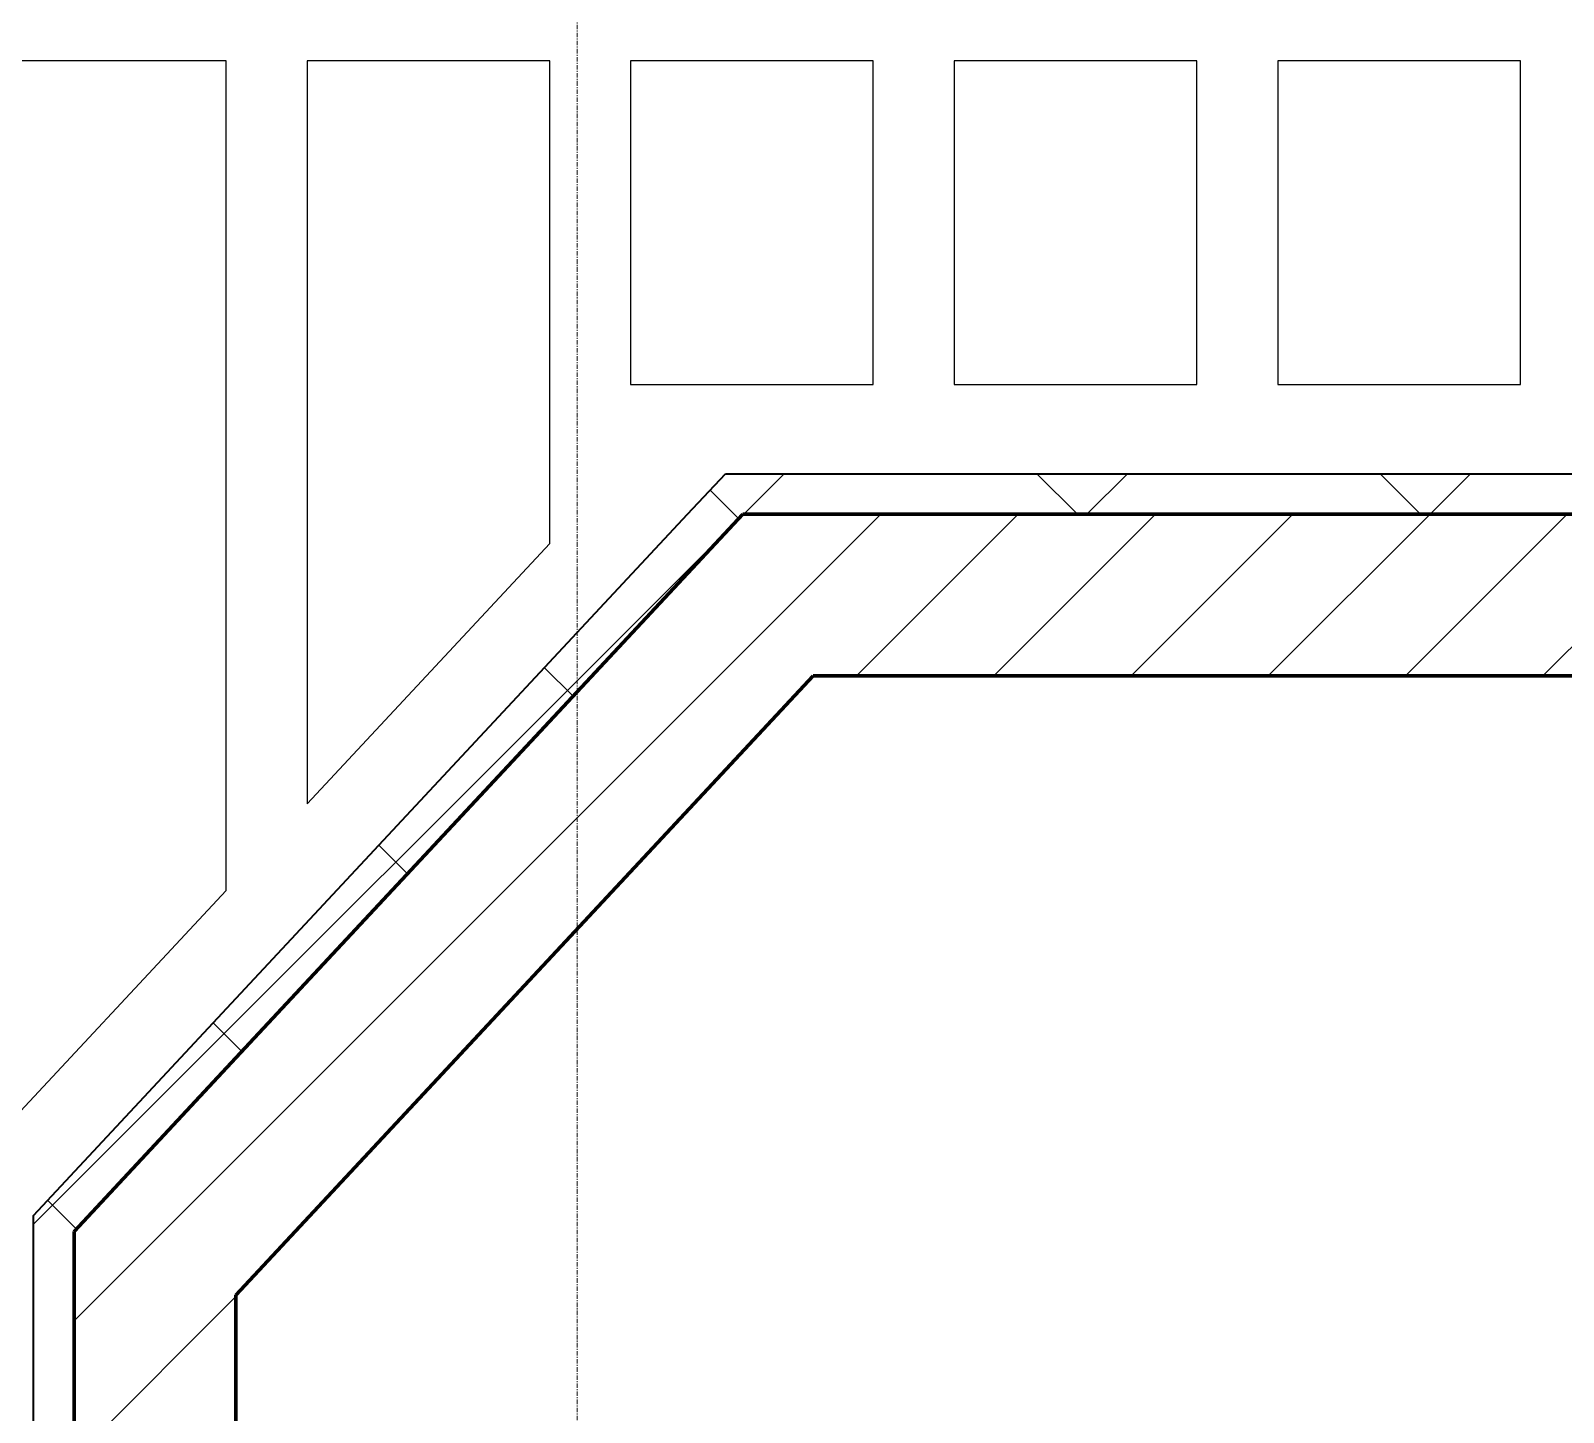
# Model space of a CAD drawing. Header units: millimetres. Extents: x -920231 to -841213, y -17301 to 22361.
# Drawn here: x -869556 to -867661, y -4286 to -2578 of the extents above; entities that cross this region are included whole.
import ezdxf
from ezdxf.xclip import XClip

# ---------------------------------------------------------------- set-up
doc = ezdxf.new("R2010")
doc.units = ezdxf.units.MM
doc.header["$XCLIPFRAME"] = 0
doc.linetypes.add('DPA_Grid _ Level 100', pattern=[10, 5.5, -1.6, 1.3, -1.6])
doc.layers.add('000 - WIPEOUT', color=250, linetype='Continuous')
doc.layers.add('A11_ALU.SOLID SHEET', color=2, linetype='Continuous')
for name, color, linetype, lineweight in [('A-WALL', 5, 'Continuous', 35), ('A-WALL-FNSH', 2, 'Continuous', 35), ('A-WALL-PATT', 1, 'Continuous', 35), ('S-GRID', 251, 'Continuous', 9)]:
    doc.layers.add(name, color=color, linetype=linetype, lineweight=lineweight)
pattern_1 = [(45, (0, 0), (-84.852814, 84.852814), [])]
pattern_2 = [(45, (0, 0), (-212.13203, 212.13203), []), (135, (0, 0), (-212.13203, -212.13203), [])]

# ---------------------------------------------------------------- blocks, each defined once
blk = doc.blocks.new('*U2141')
at = {"layer": 'S-GRID', "linetype": 'DPA_Grid _ Level 100'}
blk.add_line((1201.9, -20855.1), (1201.9, 16910.1), dxfattribs=at)
blk = doc.blocks.new('*U1487')
at = {"color": 3}
for points in [[(-200, 8950), (200, 8950), (200, 8650), (-200, 8650)], [(-200, 8550), (200, 8550), (200, 8250), (-200, 8250)], [(-200, 8150), (200, 8150), (200, 7850), (-200, 7850)]]:
    blk.add_wipeout(points, dxfattribs=at).dxf.layer = '000 - WIPEOUT'
at = {"layer": 'A11_ALU.SOLID SHEET', "color": 0, "linetype": 'ByBlock'}
for points in [[(-200, 8650), (200, 8650), (200, 8950), (-200, 8950)], [(-200, 8250), (200, 8250), (200, 8550), (-200, 8550)], [(-200, 7850), (200, 7850), (200, 8150), (-200, 8150)]]:
    blk.add_lwpolyline(points, close=True, dxfattribs=at)
blk = doc.blocks.new('*U1512')
at = {"layer": 'A11_ALU.SOLID SHEET', "linetype": 'ByBlock'}
for points in [[(-124632, -6194.5), (-124932, -6194.5), (-124932, -7541.7), (-124632, -7220)], [(-124232, -6791.1), (-124232, -6194.5), (-124532, -6194.5), (-124532, -7112.8)]]:
    blk.add_lwpolyline(points, close=True, dxfattribs=at)
at = {"layer": 'A11_ALU.SOLID SHEET', "linetype": 'ByBlock', "rotation": 90}
blk.add_blockref('*U1487', (-115182, -6394.5), dxfattribs=at)

msp = doc.modelspace()

# ---------------------------------------------------------------- block references
ref = msp.add_blockref('*U1512', (-744682.4, 3579))
XClip(ref).set_block_clipping_path([(-170955.001718735, -20880.0077451951), (-101425.4223389953, 14393.0014498747)])

# ---------------------------------------------------------------- next in the draw order: hatches: boundary and pattern name
at = {"layer": 'A-WALL-PATT', "lineweight": 9}
h = msp.add_hatch(dxfattribs=at)
h.set_pattern_fill('FP_3', color=256, style=0, pattern_type=2)
h.set_pattern_definition(pattern_2)
h.paths.add_polyline_path([(-850767.4, -3175.9), (-850767.4, -3125.9), (-868697.3, -3125.9), (-868744, -3175.9), (-850867, -3175.9)])
h = msp.add_hatch(dxfattribs=at)
h.set_pattern_fill('FP_3', color=256, style=0, pattern_type=2)
h.set_pattern_definition(pattern_2)
h.paths.add_polyline_path([(-869552.4, -4116.2), (-868675.6, -3175.9), (-868744, -3175.9), (-869552.4, -4042.9)])
h = msp.add_hatch(dxfattribs=at)
h.set_pattern_fill('FP_2', color=256, style=0, pattern_type=2)
h.set_pattern_definition(pattern_1)
h.paths.add_polyline_path([(-869302.4, -4141.3), (-868402.1, -3175.9), (-868675.6, -3175.9), (-869302.4, -3848.1)])
h = msp.add_hatch(dxfattribs=at)
h.set_pattern_fill('FP_2', color=256, style=0, pattern_type=2)
h.set_pattern_definition(pattern_1)
h.paths.add_polyline_path([(-850567.4, -3375.9), (-850567.4, -3175.9), (-868402.1, -3175.9), (-868588.6, -3375.9), (-850766.3, -3375.9)])
h = msp.add_hatch(dxfattribs=at)
h.set_pattern_fill('FP_2', color=256, style=0, pattern_type=2)
h.set_pattern_definition(pattern_1)
h.paths.add_polyline_path([(-869302.4, -11465.8), (-869302.4, -3848.1), (-869502.4, -4062.6), (-869502.4, -11465.8)])
h = msp.add_hatch(dxfattribs=at)
h.set_pattern_fill('FP_3', color=256, style=0, pattern_type=2)
h.set_pattern_definition(pattern_2)
h.paths.add_polyline_path([(-869502.4, -11465.8), (-869502.4, -4062.6), (-869552.4, -4116.2), (-869552.4, -11465.8)])

# ---------------------------------------------------------------- next in the draw order: linework, layer by layer
at = {"layer": 'A-WALL', "color": 7, "lineweight": 70}
for p, q in [((-869302.4, -3848.1), (-868675.6, -3175.9)), ((-868675.6, -3175.9), (-868402.1, -3175.9)), ((-868402.1, -3175.9), (-850767.4, -3175.9)), ((-850767.4, -3175.9), (-868402.1, -3175.9)), ((-868588.6, -3375.9), (-869302.4, -4141.3)), ((-850766.3, -3375.9), (-868588.6, -3375.9)), ((-869502.4, -4062.6), (-869302.4, -3848.1)), ((-869502.4, -11465.8), (-869502.4, -4062.6)), ((-869502.4, -4062.6), (-869502.4, -11465.8)), ((-869302.4, -4141.3), (-869302.4, -11465.8))]:
    msp.add_line(p, q, dxfattribs=at)
at = {"layer": 'A-WALL-FNSH', "color": 250}
for p, q in [((-868744, -3175.9), (-868697.3, -3125.9)), ((-868697.3, -3125.9), (-850817.4, -3125.9)), ((-869552.4, -4042.9), (-868744, -3175.9)), ((-868675.6, -3175.9), (-869502.4, -4062.6)), ((-868402.1, -3175.9), (-868675.6, -3175.9)), ((-869552.4, -4116.2), (-869552.4, -4042.9)), ((-869552.4, -11415.8), (-869552.4, -4116.2))]:
    msp.add_line(p, q, dxfattribs=at)

# ---------------------------------------------------------------- next in the draw order: block references
msp.add_blockref('*U2141', (-870082.4, 3579))

doc.saveas('drawing.dxf')
